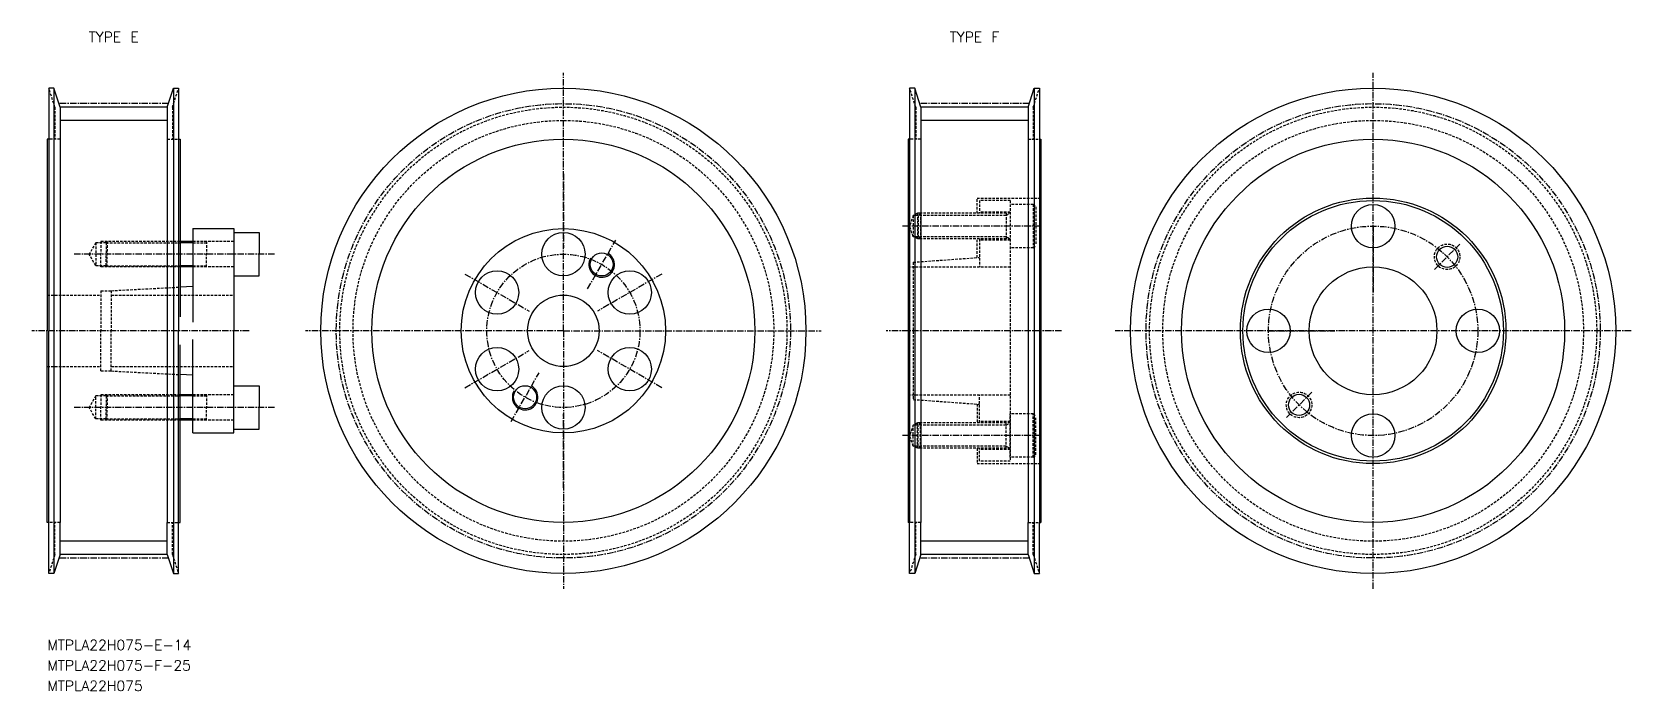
# Model space of a CAD drawing. Extents: x 319 to 632, y 1623 to 1752.
import ezdxf
from ezdxf.enums import TextEntityAlignment as Align

# ---------------------------------------------------------------- set-up
doc = ezdxf.new("R2010")
doc.units = 0
doc.linetypes.add('CENTER', pattern=[2, 1.25, -0.25, 0.25, -0.25])
doc.linetypes.add('DASHED', pattern=[0.75, 0.5, -0.25])
doc.layers.get('0').update_dxf_attribs({"linetype": 'CONTINUOUS'})
doc.layers.add('CENTER', color=1, linetype='CENTER')
doc.styles.add('MISUMI', font='txt.shx')

msp = doc.modelspace()

# ---------------------------------------------------------------- linework, layer by layer
at = {"color": 7, "linetype": 'CONTINUOUS'}
for p, q in [((322.54, 1740.88), (322.54, 1730.88)), ((323.54, 1740.88), (322.54, 1740.88)), ((323.54, 1740.88), (323.54, 1645.88)), ((324.74, 1737.16), (323.54, 1740.88)), ((345.74, 1737.16), (346.94, 1740.88)), ((346.94, 1740.88), (347.94, 1740.88)), ((346.94, 1740.88), (346.94, 1645.88)), ((347.94, 1740.88), (347.94, 1730.88)), ((491.1, 1740.88), (491.1, 1730.88)), ((492.1, 1740.88), (491.1, 1740.88)), ((492.1, 1740.88), (492.1, 1645.88)), ((493.3, 1737.16), (492.1, 1740.88)), ((514.3, 1737.16), (515.5, 1740.88)), ((515.5, 1740.88), (516.5, 1740.88)), ((515.5, 1740.88), (515.5, 1645.88)), ((516.5, 1740.88), (516.5, 1730.88)), ((345.74, 1737.16), (324.74, 1737.16)), ((324.74, 1737.16), (324.74, 1730.88)), ((345.74, 1737.16), (345.74, 1730.88)), ((514.3, 1737.16), (493.3, 1737.16)), ((493.3, 1737.16), (493.3, 1730.88)), ((514.3, 1737.16), (514.3, 1730.88)), ((322.24, 1730.88), (322.24, 1693.38)), ((322.54, 1730.88), (322.24, 1730.88)), ((322.54, 1730.88), (322.54, 1693.38)), ((324.74, 1730.88), (324.74, 1655.88)), ((345.74, 1730.88), (345.74, 1655.88)), ((347.94, 1730.88), (347.94, 1693.38)), ((347.94, 1730.88), (348.24, 1730.88)), ((348.24, 1730.88), (348.24, 1710.88)), ((490.8, 1730.88), (490.8, 1655.88)), ((491.1, 1730.88), (490.8, 1730.88)), ((491.1, 1730.88), (491.1, 1655.88)), ((493.3, 1730.88), (493.3, 1655.88)), ((514.3, 1730.88), (514.3, 1655.88)), ((516.5, 1730.88), (516.5, 1655.88)), ((516.5, 1730.88), (516.8, 1730.88)), ((516.8, 1730.88), (516.8, 1655.88)), ((350.74, 1713.38), (358.74, 1713.38)), ((350.74, 1713.38), (350.74, 1710.88)), ((358.74, 1713.38), (358.74, 1712.63)), ((348.24, 1710.88), (348.24, 1705.88)), ((350.74, 1710.88), (348.24, 1710.88)), ((350.74, 1710.88), (350.74, 1705.88)), ((358.74, 1712.63), (358.74, 1704.13)), ((358.74, 1712.63), (363.74, 1712.63)), ((363.74, 1712.63), (363.74, 1708.38)), ((363.74, 1704.13), (363.74, 1708.38)), ((348.24, 1705.88), (348.24, 1696.11)), ((350.74, 1705.88), (348.24, 1705.88)), ((350.74, 1705.88), (350.74, 1695.08)), ((358.74, 1704.13), (358.74, 1693.38)), ((358.74, 1704.13), (363.74, 1704.13)), ((350.74, 1702.08), (348.24, 1701.94)), ((322.24, 1655.88), (322.24, 1693.38)), ((322.54, 1655.88), (322.54, 1693.38)), ((347.94, 1655.88), (347.94, 1693.38)), ((350.74, 1680.88), (350.74, 1691.68)), ((358.74, 1682.63), (358.74, 1693.38)), ((348.24, 1680.88), (348.24, 1690.64)), ((350.74, 1684.68), (348.24, 1684.81)), ((358.74, 1674.13), (358.74, 1682.63)), ((358.74, 1682.63), (363.74, 1682.63)), ((363.74, 1682.63), (363.74, 1678.38)), ((348.24, 1675.88), (348.24, 1680.88)), ((350.74, 1680.88), (348.24, 1680.88)), ((350.74, 1675.88), (350.74, 1680.88)), ((363.74, 1674.13), (363.74, 1678.38)), ((348.24, 1655.88), (348.24, 1675.88)), ((350.74, 1675.88), (348.24, 1675.88)), ((350.74, 1673.38), (350.74, 1675.88)), ((350.74, 1673.38), (358.74, 1673.38)), ((358.74, 1674.13), (363.74, 1674.13)), ((358.74, 1673.38), (358.74, 1674.13)), ((322.54, 1655.88), (322.24, 1655.88)), ((322.54, 1645.88), (322.54, 1655.88)), ((324.74, 1649.6), (324.74, 1655.88)), ((345.74, 1649.6), (345.74, 1655.88)), ((347.94, 1645.88), (347.94, 1655.88)), ((347.94, 1655.88), (348.24, 1655.88)), ((491.1, 1655.88), (490.8, 1655.88)), ((491.1, 1645.88), (491.1, 1655.88)), ((493.3, 1649.6), (493.3, 1655.88)), ((514.3, 1649.6), (514.3, 1655.88)), ((516.5, 1645.88), (516.5, 1655.88)), ((516.5, 1655.88), (516.8, 1655.88)), ((324.74, 1649.6), (323.54, 1645.88)), ((345.74, 1649.6), (324.74, 1649.6)), ((345.74, 1649.6), (346.94, 1645.88)), ((493.3, 1649.6), (492.1, 1645.88)), ((514.3, 1649.6), (493.3, 1649.6)), ((514.3, 1649.6), (515.5, 1645.88)), ((323.54, 1645.88), (322.54, 1645.88)), ((346.94, 1645.88), (347.94, 1645.88)), ((492.1, 1645.88), (491.1, 1645.88)), ((515.5, 1645.88), (516.5, 1645.88))]:
    msp.add_line(p, q, dxfattribs=at)
at = {"color": 3, "linetype": 'DASHED'}
for p, q in [((323.74, 1737.16), (322.54, 1740.88)), ((346.74, 1737.16), (347.94, 1740.88)), ((492.3, 1737.16), (491.1, 1740.88)), ((515.3, 1737.16), (516.5, 1740.88)), ((323.74, 1737.16), (323.74, 1730.88)), ((346.74, 1737.16), (346.74, 1730.88)), ((492.3, 1737.16), (492.3, 1730.88)), ((515.3, 1737.16), (515.3, 1730.88)), ((324.74, 1730.88), (322.54, 1730.88)), ((345.74, 1730.88), (347.94, 1730.88)), ((493.3, 1730.88), (491.1, 1730.88)), ((514.3, 1730.88), (516.5, 1730.88)), ((504.3, 1719.38), (516.8, 1719.38)), ((504.3, 1716.38), (504.3, 1719.38)), ((491.8, 1715.94), (491.11, 1713.88)), ((492.8, 1715.94), (491.8, 1715.94)), ((491.8, 1715.94), (491.8, 1711.81)), ((492.67, 1716.38), (491.92, 1715.94)), ((493.23, 1716.38), (492.67, 1716.38)), ((492.67, 1716.38), (492.67, 1711.38)), ((493.23, 1716.38), (492.8, 1715.94)), ((510, 1715.94), (492.8, 1715.94)), ((492.8, 1715.94), (492.8, 1711.81)), ((510.8, 1716.38), (493.23, 1716.38)), ((493.23, 1716.38), (493.23, 1711.38)), ((510.8, 1718.88), (504.8, 1718.88)), ((504.8, 1718.88), (504.8, 1716.38)), ((510.8, 1716.63), (504.8, 1716.63)), ((510, 1716.38), (510, 1711.38)), ((510, 1715.94), (510.75, 1716.38)), ((510.8, 1718.88), (510.8, 1667.88)), ((515.3, 1718.13), (510.8, 1718.13)), ((510.8, 1718.13), (510.8, 1709.63)), ((515.3, 1718.13), (515.3, 1709.63)), ((515.3, 1718.13), (515.8, 1717.63)), ((515.8, 1717.63), (515.8, 1710.13)), ((491.8, 1711.81), (491.11, 1713.88)), ((331.74, 1710.63), (330.44, 1708.38)), ((331.74, 1710.63), (331.74, 1706.13)), ((333.74, 1710.63), (331.74, 1710.63)), ((332.74, 1710.88), (332.74, 1708.38)), ((333.99, 1710.88), (332.74, 1710.88)), ((333.99, 1710.88), (333.74, 1710.63)), ((333.74, 1710.63), (348.24, 1710.63)), ((333.74, 1710.63), (333.74, 1708.38)), ((348.24, 1710.88), (333.99, 1710.88)), ((333.99, 1710.88), (333.99, 1708.38)), ((358.74, 1710.88), (350.74, 1710.88)), ((350.74, 1710.63), (353.41, 1710.63)), ((353.41, 1710.88), (353.41, 1708.38)), ((492.8, 1711.81), (491.8, 1711.81)), ((492.67, 1711.38), (491.92, 1711.81)), ((493.23, 1711.38), (492.67, 1711.38)), ((510, 1711.81), (492.8, 1711.81)), ((493.23, 1711.38), (492.8, 1711.81)), ((510.8, 1711.38), (493.23, 1711.38)), ((504.3, 1707.71), (504.3, 1711.38)), ((504.8, 1711.38), (504.8, 1705.88)), ((510.8, 1711.13), (504.8, 1711.13)), ((510, 1711.81), (510.75, 1711.38)), ((515.3, 1709.63), (510.8, 1709.63)), ((515.3, 1709.63), (515.8, 1710.13)), ((331.74, 1706.13), (330.44, 1708.38)), ((332.74, 1705.88), (332.74, 1708.38)), ((333.74, 1706.13), (333.74, 1708.38)), ((333.99, 1705.88), (333.99, 1708.38)), ((353.41, 1705.88), (353.41, 1708.38)), ((491.8, 1706.81), (504.8, 1707.75)), ((491.8, 1706.81), (491.8, 1679.94)), ((333.74, 1706.13), (331.74, 1706.13)), ((333.99, 1705.88), (332.74, 1705.88)), ((333.74, 1706.13), (348.24, 1706.13)), ((333.99, 1705.88), (333.74, 1706.13)), ((348.24, 1705.88), (333.99, 1705.88)), ((350.74, 1706.13), (353.41, 1706.13)), ((358.74, 1705.88), (350.74, 1705.88)), ((490.8, 1705.88), (510.8, 1705.88)), ((322.24, 1700.38), (332.74, 1700.38)), ((332.74, 1701.23), (332.74, 1693.38)), ((332.74, 1701.23), (334.74, 1701.23)), ((334.74, 1701.23), (348.24, 1701.94)), ((334.74, 1701.23), (334.74, 1693.38)), ((334.74, 1700.38), (358.74, 1700.38)), ((332.74, 1685.53), (332.74, 1693.38)), ((334.74, 1685.53), (334.74, 1693.38)), ((322.24, 1686.38), (332.74, 1686.38)), ((332.74, 1685.53), (334.74, 1685.53)), ((334.74, 1686.38), (358.74, 1686.38)), ((334.74, 1686.38), (358.74, 1686.38)), ((334.74, 1685.53), (348.24, 1684.81)), ((331.74, 1680.63), (330.44, 1678.38)), ((331.74, 1676.13), (330.44, 1678.38)), ((331.74, 1676.13), (331.74, 1680.63)), ((333.74, 1680.63), (331.74, 1680.63)), ((332.74, 1680.88), (332.74, 1678.38)), ((333.99, 1680.88), (332.74, 1680.88)), ((332.74, 1675.88), (332.74, 1678.38)), ((333.99, 1680.88), (333.74, 1680.63)), ((333.74, 1680.63), (348.24, 1680.63)), ((333.74, 1680.63), (333.74, 1678.38)), ((333.74, 1676.13), (333.74, 1678.38)), ((348.24, 1680.88), (333.99, 1680.88)), ((333.99, 1680.88), (333.99, 1678.38)), ((333.99, 1675.88), (333.99, 1678.38)), ((358.74, 1680.88), (350.74, 1680.88)), ((350.74, 1680.63), (353.41, 1680.63)), ((353.41, 1680.88), (353.41, 1678.38)), ((353.41, 1675.88), (353.41, 1678.38)), ((490.8, 1680.88), (510.8, 1680.88)), ((491.8, 1679.94), (504.8, 1679)), ((504.3, 1679.04), (504.3, 1675.38)), ((504.8, 1675.38), (504.8, 1680.88)), ((333.74, 1676.13), (331.74, 1676.13)), ((333.99, 1675.88), (332.74, 1675.88)), ((333.74, 1676.13), (348.24, 1676.13)), ((333.99, 1675.88), (333.74, 1676.13)), ((348.24, 1675.88), (333.99, 1675.88)), ((350.74, 1676.13), (353.41, 1676.13)), ((358.74, 1675.88), (350.74, 1675.88)), ((492.67, 1675.38), (491.92, 1674.94)), ((493.23, 1675.38), (492.67, 1675.38)), ((492.67, 1670.38), (492.67, 1675.38)), ((493.23, 1675.38), (492.8, 1674.94)), ((510.8, 1675.38), (493.23, 1675.38)), ((493.23, 1670.38), (493.23, 1675.38)), ((510.8, 1675.63), (504.8, 1675.63)), ((510, 1670.38), (510, 1675.38)), ((510, 1674.94), (510.75, 1675.38)), ((515.3, 1677.13), (510.8, 1677.13)), ((510.8, 1668.63), (510.8, 1677.13)), ((515.3, 1668.63), (515.3, 1677.13)), ((515.3, 1677.13), (515.8, 1676.63)), ((515.8, 1669.13), (515.8, 1676.63)), ((491.8, 1674.94), (491.11, 1672.88)), ((491.8, 1670.81), (491.11, 1672.88)), ((491.8, 1670.81), (491.8, 1674.94)), ((492.8, 1674.94), (491.8, 1674.94)), ((510, 1674.94), (492.8, 1674.94)), ((492.8, 1670.81), (492.8, 1674.94)), ((492.8, 1670.81), (491.8, 1670.81)), ((492.67, 1670.38), (491.92, 1670.81)), ((493.23, 1670.38), (492.67, 1670.38)), ((510, 1670.81), (492.8, 1670.81)), ((493.23, 1670.38), (492.8, 1670.81)), ((510.8, 1670.38), (493.23, 1670.38)), ((504.3, 1670.38), (504.3, 1667.38)), ((504.8, 1667.88), (504.8, 1670.38)), ((510.8, 1670.13), (504.8, 1670.13)), ((510, 1670.81), (510.75, 1670.38)), ((515.3, 1668.63), (515.8, 1669.13)), ((504.3, 1667.38), (516.8, 1667.38)), ((510.8, 1667.88), (504.8, 1667.88)), ((515.3, 1668.63), (510.8, 1668.63)), ((324.74, 1655.88), (322.54, 1655.88)), ((323.74, 1649.6), (323.74, 1655.88)), ((345.74, 1655.88), (347.94, 1655.88)), ((346.74, 1649.6), (346.74, 1655.88)), ((493.3, 1655.88), (491.1, 1655.88)), ((492.3, 1649.6), (492.3, 1655.88)), ((514.3, 1655.88), (516.5, 1655.88)), ((515.3, 1649.6), (515.3, 1655.88)), ((323.74, 1649.6), (322.54, 1645.88)), ((346.74, 1649.6), (347.94, 1645.88)), ((492.3, 1649.6), (491.1, 1645.88)), ((515.3, 1649.6), (516.5, 1645.88))]:
    msp.add_line(p, q, dxfattribs=at)
at = {"color": 3, "linetype": 'CONTINUOUS'}
for p, q in [((345.74, 1734.57), (324.74, 1734.57)), ((514.3, 1734.57), (493.3, 1734.57)), ((345.74, 1652.19), (324.74, 1652.19)), ((514.3, 1652.19), (493.3, 1652.19))]:
    msp.add_line(p, q, dxfattribs=at)
at = {"color": 3}
for p, q in [((350.74, 1710.63), (348.24, 1710.63)), ((350.74, 1706.13), (348.24, 1706.13)), ((350.74, 1680.63), (348.24, 1680.63)), ((350.74, 1676.13), (348.24, 1676.13))]:
    msp.add_line(p, q, dxfattribs=at)
at = {"color": 7, "linetype": 'CONTINUOUS'}
for centre, radius in [((423.3, 1693.38), 47.5), ((581.86, 1693.38), 47.5), ((423.3, 1693.38), 37.5), ((581.86, 1693.38), 37.5), ((581.86, 1693.38), 26), ((581.86, 1693.38), 25.5), ((581.86, 1713.88), 4.25), ((423.3, 1693.38), 20), ((423.3, 1708.38), 4.25), ((596.35, 1707.87), 2.07), ((430.8, 1706.37), 2.25), ((410.31, 1700.88), 4.25), ((436.29, 1700.88), 4.25), ((581.86, 1693.38), 12.5), ((423.3, 1693.38), 7), ((561.36, 1693.38), 4.25), ((602.36, 1693.38), 4.25), ((410.31, 1685.88), 4.25), ((436.29, 1685.88), 4.25), ((415.8, 1680.39), 2.25), ((423.3, 1678.38), 4.25), ((567.36, 1678.88), 2.07), ((581.86, 1672.88), 4.25)]:
    msp.add_circle(centre, radius, dxfattribs=at)
at = {"color": 3, "linetype": 'DASHED'}
for centre, radius in [((423.3, 1693.38), 43.78), ((581.86, 1693.38), 43.78), ((423.3, 1693.38), 41.19), ((581.86, 1693.38), 41.19), ((596.35, 1707.87), 2.5), ((567.36, 1678.88), 2.5)]:
    msp.add_circle(centre, radius, dxfattribs=at)
at = {"color": 3}
for centre in [(430.8, 1706.37), (415.8, 1680.39)]:
    msp.add_arc(centre, 2.5, 150, 62, dxfattribs=at)
at = {"layer": 'CENTER', "color": 1, "linetype": 'CENTER'}
for p, q in [((423.3, 1693.38), (423.3, 1743.88)), ((581.86, 1642.88), (581.86, 1743.88)), ((345.96, 1737.85), (324.52, 1737.85)), ((514.52, 1737.85), (493.08, 1737.85)), ((423.3, 1724.13), (423.3, 1709.63)), ((516.8, 1713.88), (489.72, 1713.88)), ((581.86, 1713.88), (581.86, 1700.88)), ((428.05, 1701.6), (433.55, 1711.13)), ((593.88, 1705.4), (598.83, 1710.35)), ((366.74, 1708.38), (327.44, 1708.38)), ((404.03, 1704.5), (416.59, 1697.25)), ((442.57, 1704.5), (430.01, 1697.25)), ((361.74, 1693.38), (319.24, 1693.38)), ((423.3, 1693.38), (372.8, 1693.38)), ((423.3, 1693.38), (423.3, 1642.88)), ((423.3, 1693.38), (473.8, 1693.38)), ((520.85, 1693.38), (486.53, 1693.38)), ((632.36, 1693.38), (531.36, 1693.38)), ((561.36, 1693.38), (574.36, 1693.38)), ((602.36, 1693.38), (589.36, 1693.38)), ((404.03, 1682.25), (416.59, 1689.5)), ((442.57, 1682.25), (430.01, 1689.5)), ((413.05, 1675.62), (418.55, 1685.15)), ((581.86, 1672.88), (581.86, 1685.88)), ((366.74, 1678.38), (327.44, 1678.38)), ((569.84, 1681.35), (564.89, 1676.4)), ((423.3, 1662.63), (423.3, 1677.13)), ((516.8, 1672.88), (489.72, 1672.88)), ((345.96, 1648.91), (324.52, 1648.91)), ((514.52, 1648.91), (493.08, 1648.91))]:
    msp.add_line(p, q, dxfattribs=at)
for centre, radius in [((423.3, 1693.38), 44.47), ((581.86, 1693.38), 44.47), ((581.86, 1693.38), 20.5), ((423.3, 1693.38), 15)]:
    msp.add_circle(centre, radius, dxfattribs=at)

# ---------------------------------------------------------------- texts
at = {"color": 7, "linetype": 'CONTINUOUS', "style": 'MISUMI'}
for s, p in [('TYPE E', (335.24, 1750.88)), ('TYPE F', (503.8, 1750.88))]:
    msp.add_text(s, height=2, dxfattribs=at).set_placement(p, align=Align.MIDDLE_CENTER)
for s, p in [('MTPLA22H075-E-14', (322.24, 1630.88)), ('MTPLA22H075-F-25', (322.24, 1626.88)), ('MTPLA22H075', (322.24, 1622.88))]:
    msp.add_text(s, height=2, dxfattribs=at).set_placement(p)

doc.saveas('drawing.dxf')
